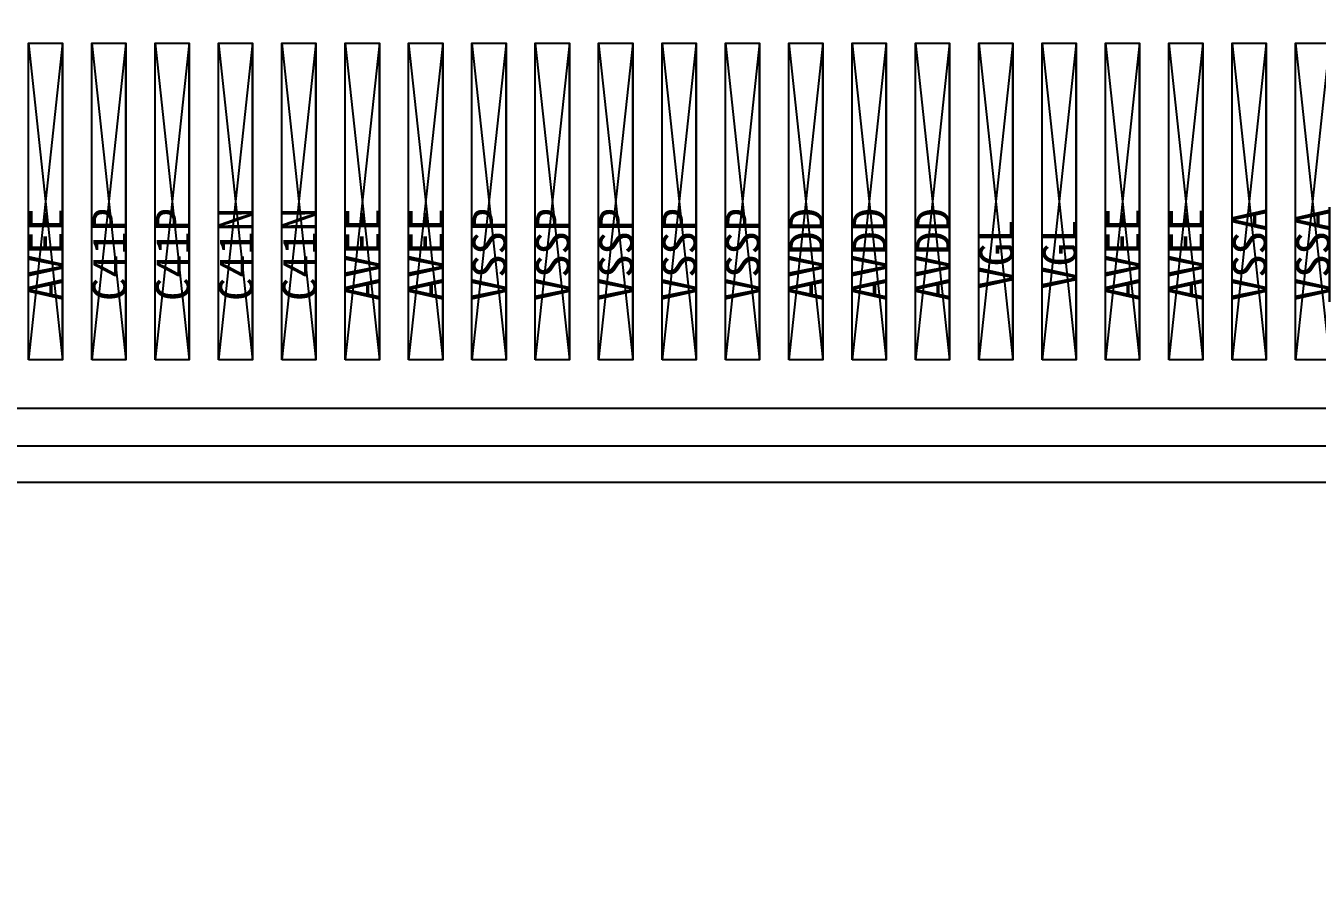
# Model space of a CAD drawing. Header units: millimetres. Extents: x 427 to 2444, y 137 to 817.
# Drawn here: x 1126.246 to 1128.896, y 298.611 to 300.387 of the extents above; entities that cross this region are included whole.
import ezdxf
from ezdxf.enums import TextEntityAlignment as Align

# ---------------------------------------------------------------- set-up
doc = ezdxf.new("R2010")
doc.units = ezdxf.units.MM
for name, color, linetype in [('L240', 60, 'Continuous'), ('L63', 4, 'Continuous'), ('L90', 1, 'Continuous'), ('LCD_FPC', 22, 'Continuous')]:
    doc.layers.add(name, color=color, linetype=linetype)
doc.styles.add('txt', font='simhei.ttf')
doc.styles.add('标注', font='romand.shx')
doc.dimstyles.new('ISO-25$0', dxfattribs={"dimtxt": 2, "dimasz": 2, "dimexe": 1, "dimexo": 0.3, "dimgap": 0.6, "dimtad": 0, "dimzin": 1, "dimdsep": 46, "dimtxsty": '标注', "dimcen": 0, "dimclrd": 3, "dimclre": 3, "dimclrt": 3, "dimadec": 0, "dimazin": 0, "dimtfac": 1, "dimtmove": 0, "dimatfit": 3, "dimfxl": 1, "dimtolj": 1, "dimarcsym": 0})

# ---------------------------------------------------------------- blocks, each defined once
blk = doc.blocks.new('FPC_3D95_NAME_130')
at = {"layer": 'L240', "style": 'txt'}
for s, p in [('AVEE', (3.933, 0.113)), ('C41P', (4.063, 0.113)), ('C41P', (4.193, 0.113)), ('C41N', (4.323, 0.113)), ('C41N', (4.453, 0.113)), ('AVEE', (4.583, 0.113)), ('AVEE', (4.713, 0.113)), ('VSSP', (4.843, 0.113)), ('VSSP', (4.973, 0.113)), ('VSSP', (5.103, 0.113)), ('VSSP', (5.233, 0.113)), ('VSSP', (5.363, 0.113)), ('AVDD', (5.493, 0.113)), ('AVDD', (5.623, 0.113)), ('AVDD', (5.753, 0.113)), ('AVEE', (6.143, 0.113)), ('AVEE', (6.273, 0.113)), ('VSSA', (6.403, 0.113)), ('VSSA', (6.533, 0.113)), ('VGL', (5.883, 0.113)), ('VGL', (6.013, 0.113))]:
    blk.add_text(s, height=0.07, rotation=90, dxfattribs=at).set_placement(p, align=Align.MIDDLE_CENTER)
blk = doc.blocks.new('FPC_PAD_UNIT')
at = {"color": 5, "linetype": 'Continuous'}
blk.add_lwpolyline([(0.001, 0.551), (0.071, -0.099), (0.071, 0.551), (0.001, -0.099)], dxfattribs=at)
at = {"layer": 'L63', "color": 5}
blk.add_lwpolyline([(0.001, -0.099), (0.001, 0.551), (0.071, 0.551), (0.071, -0.099), (0.001, -0.099)], close=True, dxfattribs=at)
blk = doc.blocks.new('FPC_ALL')
at = {"row_count": 1, "column_count": 203, "row_spacing": 0.652, "column_spacing": 0.13}
blk.add_blockref('FPC_PAD_UNIT', (0, 0.1), dxfattribs=at)
blk.add_blockref('FPC_3D95_NAME_130', (0.004, 0.104))
blk = doc.blocks.new('IC_FPC_OLB_ALL')
blk.add_blockref('FPC_ALL', (1.892, -0.05))
blk = doc.blocks.new('*D218')
at = {"layer": 'Defpoints', "color": 0}
for p in [(1098.6218, 299.4494), (1099.3459, 252.0794), (1126.2825, 252.0794)]:
    blk.add_point(p, dxfattribs=at)
at = {"layer": 'LCD_FPC', "color": 3, "lineweight": -2}
for p, q in [((1098.9218, 299.4494), (1100.3459, 299.4494)), ((1099.3459, 297.4494), (1099.3459, 284.056)), ((1099.3459, 254.0794), (1099.3459, 267.4727)), ((1125.9825, 252.0794), (1098.3459, 252.0794))]:
    blk.add_line(p, q, dxfattribs=at)
at = {"layer": 'LCD_FPC', "color": 3}
for points in [[(1099.0126, 297.4494), (1099.6793, 297.4494), (1099.3459, 299.4494)], [(1099.0126, 254.0794), (1099.6793, 254.0794), (1099.3459, 252.0794)]]:
    blk.add_solid(points, dxfattribs=at)
at = {"layer": 'LCD_FPC', "color": 3, "insert": (1099.3459, 275.7644), "char_height": 2, "attachment_point": 5, "rotation": 90, "style": '标注'}
blk.add_mtext('\\A1;47.37±0.5', dxfattribs=at)

msp = doc.modelspace()

# ---------------------------------------------------------------- linework, layer by layer
at = {"color": 7}
msp.add_lwpolyline([(1098.62116, 377.73137), (1172.6725, 377.73137, -0.4142163), (1172.8725, 377.53137), (1172.87178, 299.64937, -0.4142109), (1172.67178, 299.44937), (1098.62178, 299.44937, -0.4142112), (1098.42178, 299.64937), (1098.42116, 377.53137, -0.4142159)], format="xyb", close=True, dxfattribs=at)
at = {"color": 6}
msp.add_lwpolyline([(1098.64616, 377.65637), (1172.6475, 377.65637, -0.4142163), (1172.7975, 377.50637), (1172.79678, 299.67437, -0.4142109), (1172.64678, 299.52437), (1098.64678, 299.52437, -0.4142112), (1098.49678, 299.67437), (1098.49616, 377.50637, -0.4142159)], format="xyb", close=True, dxfattribs=at)
at = {"layer": 'L90', "color": 7}
msp.add_lwpolyline([(1098.68183, 299.60137), (1098.68183, 377.63137), (1172.61183, 377.63137), (1172.61183, 299.60137), (1098.68183, 299.60137)], close=True, dxfattribs=at)

# ---------------------------------------------------------------- block references
msp.add_blockref('IC_FPC_OLB_ALL', (1120.45883, 299.75037))

# ---------------------------------------------------------------- dimensions: what is measured, and where the dimension line sits
at = {"layer": 'LCD_FPC'}
dim = msp.add_linear_dim(base=(1099.34594, 252.07937), p1=(1098.62178, 299.44937), p2=(1126.28248, 252.07937), angle=90, dimstyle='ISO-25$0', override={"dimgap": 0.625, "dimtol": 1, "dimlim": 0, "dimtp": 0.5, "dimtm": 0.5, "dimfxl": 0.8}, dxfattribs=at)
dim.commit()
dim.dimension.update_dxf_attribs({"geometry": '*D218', "text_midpoint": (1099.34594, 275.76437)})

doc.saveas('drawing.dxf')
